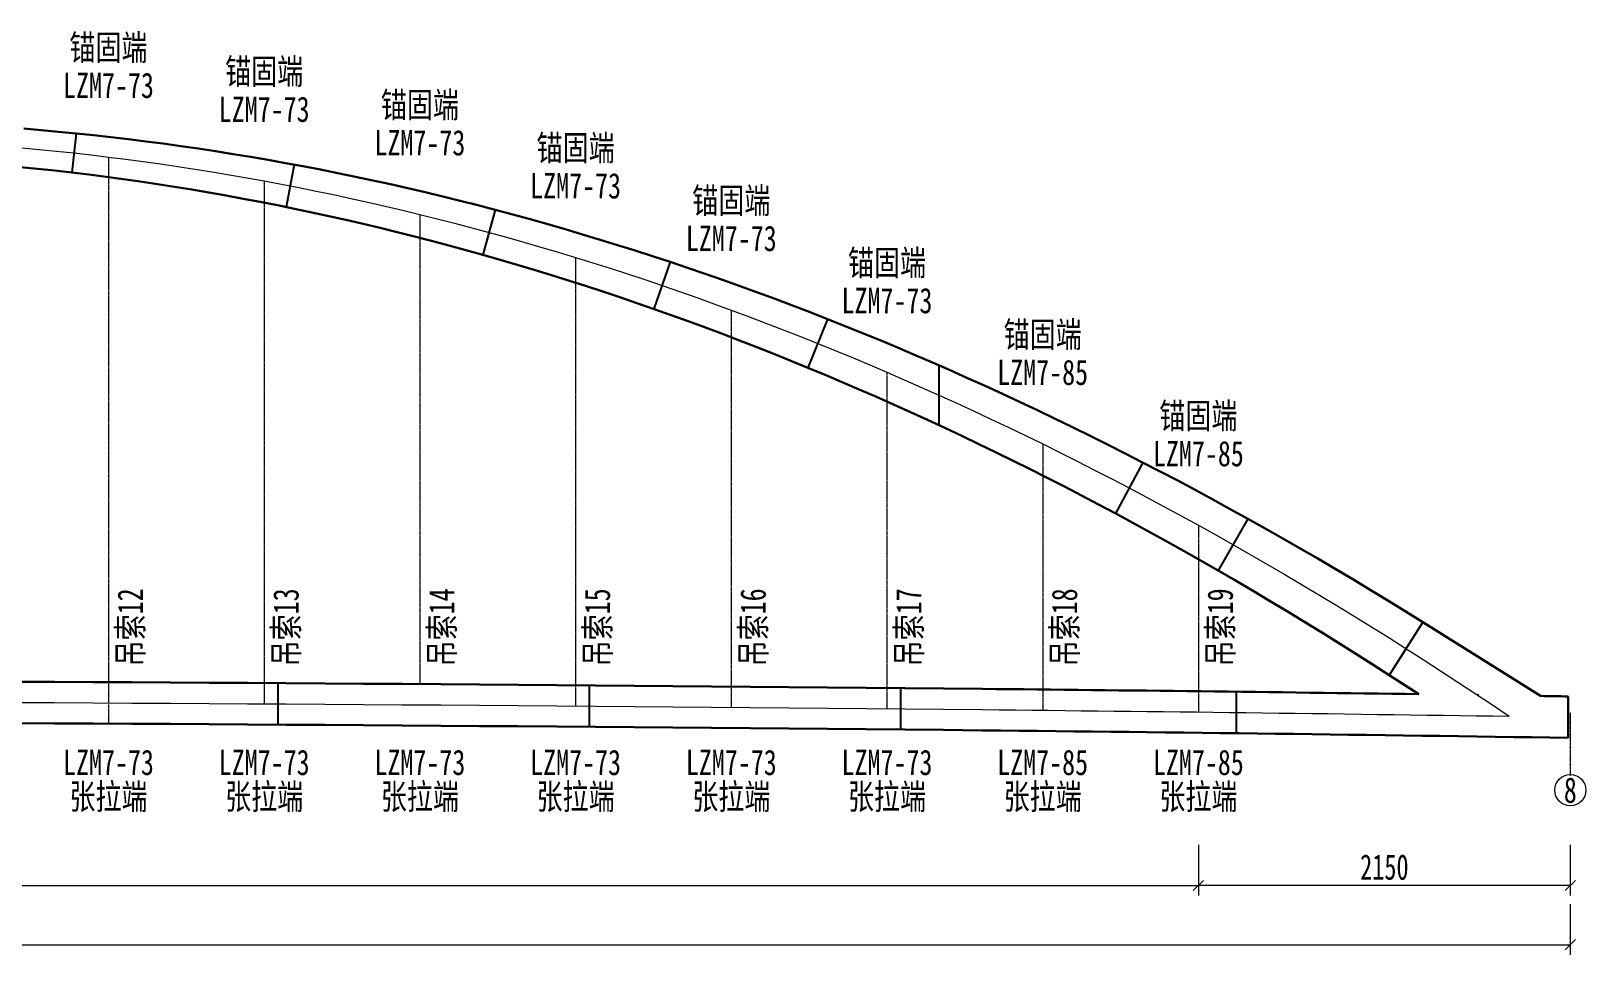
# Model space of a CAD drawing. Header units: millimetres. Extents: x -104738 to 101062, y 171417 to 258501.
# Drawn here: x 11189 to 101062, y 192956 to 246388 of the extents above; entities that cross this region are included whole.
import ezdxf
from ezdxf.enums import TextEntityAlignment as Align

# ---------------------------------------------------------------- set-up
doc = ezdxf.new("R2010")
doc.units = ezdxf.units.MM
for name, pattern in [('CENTER', [2, 1.25, -0.25, 0.25, -0.25]), ('CENTER2', [28.575, 19.05, -3.175, 3.175, -3.175]), ('DASHED', [0.75, 0.5, -0.25])]:
    doc.linetypes.add(name, pattern=pattern)
doc.layers.get('Defpoints').update_dxf_attribs({"color": 8})
for name, color, linetype, lineweight in [('中心线', 2, 'CENTER2', 15), ('标注', 4, 'Continuous', 13), ('桥 中心线', 4, 'CENTER', 15), ('桥 构造粗实', 1, 'Continuous', 30)]:
    doc.layers.add(name, color=color, linetype=linetype, lineweight=lineweight)
doc.styles.add('111', font='', dxfattribs={"width": 0.7})
doc.styles.add('BM_Anno', font='仿宋_GB2312.TTF', dxfattribs={"width": 0.85})
doc.styles.add('仿宋_GB2312', font='仿宋_GB2312.TTF', dxfattribs={"width": 0.75})
doc.styles.get('111').set_extended_font_data('仿宋_GB2312')
doc.dimstyles.new('200', dxfattribs={"dimscale": 0, "dimtxt": 2.5, "dimasz": 1, "dimexe": 1, "dimexo": 1, "dimgap": 0.6, "dimtad": 1, "dimdec": 0, "dimlfac": 0.1, "dimdsep": 46, "dimtxsty": '111', "dimblk": 'OBLIQUE', "dimcen": 0, "dimclrd": 4, "dimclre": 4, "dimclrt": 4, "dimadec": 1, "dimazin": 2, "dimtfac": 1, "dimtdec": 0, "dimtix": 1, "dimtmove": 2, "dimatfit": 3, "dimfxl": 4, "dimfxlon": 1, "dimtolj": 1, "dimlwd": -1, "dimlwe": -1, "dimarcsym": 0})

# ---------------------------------------------------------------- blocks, each defined once
blk = doc.blocks.new('_Oblique')
at = {"color": 0, "linetype": 'ByBlock', "lineweight": -2}
blk.add_line((-0.5, -0.5), (0.5, 0.5), dxfattribs=at)
blk = doc.blocks.new('*D19')
at = {"layer": 'Defpoints', "color": 0}
for p in [(100162, 201335), (-103838, 199186), (100162, 193544)]:
    blk.add_point(p, dxfattribs=at)
at = {"layer": '标注', "color": 4}
for p, q in [((-103838, 195897), (-103838, 192956)), ((100162, 195897), (100162, 192956)), ((-103838, 193544), (100162, 193544))]:
    blk.add_line(p, q, dxfattribs=at)
at = {"layer": '标注', "color": 4, "xscale": 588.2352941176471, "yscale": 588.2352941176471, "zscale": 588.2352941176471, "rotation": 180}
blk.add_blockref('_Oblique', (-103838, 193544), dxfattribs=at)
at = {"layer": '标注', "color": 4, "xscale": 588.2352941176471, "yscale": 588.2352941176471, "zscale": 588.2352941176471}
blk.add_blockref('_Oblique', (100162, 193544), dxfattribs=at)
at = {"layer": '标注', "color": 4, "insert": (-1838, 194596), "char_height": 1470.6, "attachment_point": 5, "style": '111'}
blk.add_mtext('\\A1;20400', dxfattribs=at)
blk = doc.blocks.new('*D20')
at = {"layer": 'Defpoints', "color": 0}
for p in [(-83338, 209425), (78662, 208688), (78662, 196975)]:
    blk.add_point(p, dxfattribs=at)
at = {"layer": '标注', "color": 4}
for p, q in [((-83338, 199328), (-83338, 196387)), ((78662, 199328), (78662, 196387)), ((-83338, 196975), (78662, 196975))]:
    blk.add_line(p, q, dxfattribs=at)
at = {"layer": '标注', "color": 4, "xscale": 588.2352941176471, "yscale": 588.2352941176471, "zscale": 588.2352941176471, "rotation": 180}
blk.add_blockref('_Oblique', (-83338, 196975), dxfattribs=at)
at = {"layer": '标注', "color": 4, "xscale": 588.2352941176471, "yscale": 588.2352941176471, "zscale": 588.2352941176471}
blk.add_blockref('_Oblique', (78662, 196975), dxfattribs=at)
at = {"layer": '标注', "color": 4, "insert": (-2338, 198027), "char_height": 1470.6, "attachment_point": 5, "style": '111'}
blk.add_mtext('\\A1;18×900', dxfattribs=at)
blk = doc.blocks.new('*D21')
at = {"layer": 'Defpoints', "color": 0}
for p in [(78662, 212505), (100162, 200991), (78662, 196975)]:
    blk.add_point(p, dxfattribs=at)
at = {"layer": '标注', "color": 4}
for p, q in [((78662, 199328), (78662, 196387)), ((100162, 199328), (100162, 196387)), ((100162, 196975), (78662, 196975))]:
    blk.add_line(p, q, dxfattribs=at)
at = {"layer": '标注', "color": 4, "xscale": 588.2352941176471, "yscale": 588.2352941176471, "zscale": 588.2352941176471, "rotation": 180}
blk.add_blockref('_Oblique', (78662, 196975), dxfattribs=at)
at = {"layer": '标注', "color": 4, "xscale": 588.2352941176471, "yscale": 588.2352941176471, "zscale": 588.2352941176471}
blk.add_blockref('_Oblique', (100162, 196975), dxfattribs=at)
at = {"layer": '标注', "color": 4, "insert": (89412, 198027), "char_height": 1470.6, "attachment_point": 5, "style": '111'}
blk.add_mtext('\\A1;2150', dxfattribs=at)

msp = doc.modelspace()

# ---------------------------------------------------------------- linework, layer by layer
at = {"layer": 'Defpoints'}
for p, q in [((13790.1, 240470.2), (13534.7, 238204.5)), ((13790.1, 240470.2), (13534.7, 238204.5)), ((26401.1, 238663.1), (25923.7, 236210.4)), ((26401.1, 238663.1), (25923.7, 236210.4)), ((38022.3, 236048.4), (37302.5, 233446.1)), ((38022.3, 236048.4), (37302.5, 233446.1)), ((48131.2, 233032.5), (47193.7, 230314.6)), ((48131.2, 233032.5), (47193.7, 230314.6)), ((57233.3, 229727.9), (56091.5, 226918.5)), ((57233.3, 229727.9), (56091.5, 226918.5)), ((63662.4, 227056.9), (63662.4, 223595.9)), ((75445.5, 221441.9), (73879.3, 218483.4)), ((81517.6, 218183.5), (79807.2, 215184.5)), ((91638.7, 212201.8), (89686.2, 209144.6)), ((25462.4, 206274.2), (25462.4, 208674.2)), ((43462.4, 206146), (43462.4, 208546)), ((61462.4, 205988.5), (61462.4, 208388.5)), ((80862.4, 205777.5), (80862.4, 208177.5))]:
    msp.add_line(p, q, dxfattribs=at)
at = {"layer": '中心线', "ltscale": 0.4}
for p, q in [((15662.4, 239105.1), (15662.4, 207531.5)), ((24662.4, 237721.9), (24662.4, 207479.2)), ((33662.4, 235785.5), (33662.4, 208615.8)), ((42662.4, 233295.8), (42662.4, 207352.4)), ((51662.4, 230252.8), (51662.4, 207269.9)), ((60662.4, 226656.5), (60662.4, 207194.9)), ((69662.4, 222507), (69662.4, 207106.5)), ((78662.4, 217804.2), (78662.4, 207004.5)), ((15662.4, 207434.7), (15662.4, 206331.5))]:
    msp.add_line(p, q, dxfattribs=at)
at = {"layer": '标注', "ltscale": 550}
for points in [[(10662.4, 239634.5), (11662.4, 239542.3), (12662.4, 239443.2), (13662.4, 239337.4), (14662.4, 239224.7), (15662.4, 239105.1), (16662.4, 238978.8), (17662.4, 238845.6), (18662.4, 238705.5), (19662.4, 238558.7), (20662.4, 238405), (21662.4, 238244.5), (22662.4, 238077.1), (23662.4, 237903), (24662.4, 237721.9), (25662.4, 237534.1), (26662.4, 237339.4), (27662.4, 237137.9), (28662.4, 236929.6), (29662.4, 236714.4), (30662.4, 236492.5), (31662.4, 236263.6), (32662.4, 236028), (33662.4, 235785.5), (34662.4, 235536.2), (35662.4, 235280), (36662.4, 235017.1), (37662.4, 234747.3), (38662.4, 234470.6), (39662.4, 234187.2), (40662.4, 233896.9), (41662.4, 233599.7), (42662.4, 233295.8), (43662.4, 232985), (44662.4, 232667.4), (45662.4, 232342.9), (46662.4, 232011.7), (47662.4, 231673.5), (48662.4, 231328.6), (49662.4, 230976.8), (50662.4, 230618.2), (51662.4, 230252.8), (52662.4, 229880.5), (53662.4, 229501.4), (54662.4, 229115.5), (55662.4, 228722.8), (56662.4, 228323.2), (57662.4, 227916.8), (58662.4, 227503.5), (59662.4, 227083.5), (60662.4, 226656.5), (61662.4, 226222.8), (62662.4, 225782.2), (63662.4, 225334.8), (64662.4, 224880.6), (65662.4, 224419.6), (66662.4, 223951.7), (67662.4, 223476.9), (68662.4, 222995.4), (69662.4, 222507), (70662.4, 222011.8), (71662.4, 221509.8), (72662.4, 221000.9), (73662.4, 220485.2), (74662.4, 219962.7), (75662.4, 219433.3), (76662.4, 218897.1), (77662.4, 218354.1), (78662.4, 217804.2), (79662.4, 217247.5), (80662.4, 216684), (81662.4, 216113.7), (82662.4, 215536.5), (83662.4, 214952.5), (84662.4, 214361.7), (85662.4, 213764), (86662.4, 213159.5), (87662.4, 212548.2), (88662.4, 211930), (89662.4, 211305), (90662.4, 210673.2), (90662.4, 210673.2)], [(90662.4, 210673.2), (91662.4, 210034.5), (92662.4, 209389.1), (93662.4, 208736.7), (94662.4, 208077.6), (95662.4, 207411.6), (96630.1, 206760.5)]]:
    msp.add_lwpolyline(points, dxfattribs=at)
msp.add_lwpolyline([(-100160.2, 207529.8, -0.0009273), (-76851.1, 207642.9), (-76836.5, 207643, -0.0032499), (66157.8, 207142.5), (66188.1, 207142.2, -0.0012685), (96630.1, 206760.5)], format="xyb", dxfattribs=at)
at = {"layer": '标注'}
msp.add_circle((100162.4, 202487.4), 900, dxfattribs=at)
at = {"layer": '桥 中心线', "ltscale": 2}
msp.add_line((100162.4, 203327.4), (100162.4, 206982), dxfattribs=at)
at = {"layer": '桥 构造粗实'}
msp.add_line((100042.4, 205506.2), (100042.4, 207908.1), dxfattribs=at)
for points in [[(10760.9, 240743.9), (11769.2, 240659.7), (12777.7, 240568.6), (13786.2, 240470.6), (14794.9, 240365.7), (15803.6, 240254), (16812.5, 240135.3), (17821.4, 240009.8), (18830.5, 239877.3), (19839.6, 239737.9), (20848.8, 239591.7), (21858.1, 239438.5), (22867.5, 239278.5), (23877, 239111.5), (24886.6, 238937.7), (25896.3, 238756.9), (26906, 238569.3), (27915.8, 238374.7), (28925.7, 238173.3), (29935.7, 237964.9), (30945.8, 237749.7), (31955.9, 237527.5), (32966.1, 237298.4), (33976.4, 237062.5), (34986.7, 236819.6), (35997.2, 236569.8), (37007.6, 236313.1), (38018.2, 236049.5), (39028.8, 235779), (40039.5, 235501.6), (41050.2, 235217.3), (42061, 234926.1), (43071.9, 234628), (44082.8, 234323), (45093.8, 234011.1), (46104.8, 233692.3), (47115.9, 233366.5), (48127, 233033.9), (49138.2, 232694.4), (50149.4, 232347.9), (51160.6, 231994.6), (52172, 231634.3), (53183.3, 231267.2), (54194.7, 230893.1), (55206.2, 230512.2), (56217.6, 230124.3), (57229.1, 229729.5), (58240.7, 229327.9), (59252.3, 228919.3), (60263.9, 228503.8), (61275.6, 228081.5), (62287.3, 227652.2), (63299, 227216), (64310.7, 226773), (65322.5, 226323), (66334.3, 225866.1), (67346.1, 225402.4), (68358, 224931.7), (69369.8, 224454.2), (70381.7, 223969.7), (71393.7, 223478.4), (72405.6, 222980.1), (73417.5, 222475), (74429.5, 221962.9), (75441.5, 221444), (76453.5, 220918.2), (77465.5, 220385.5), (78477.6, 219845.9), (79489.6, 219299.4), (80501.7, 218746), (81513.8, 218185.7), (82525.8, 217618.6), (83537.9, 217044.5), (84550, 216463.6), (85562.1, 215875.7), (86574.3, 215281), (87586.4, 214679.4), (88598.5, 214070.9), (89610.6, 213455.6), (90622.8, 212833.3), (91634.9, 212204.2), (91638.7, 212201.8)], [(10563.9, 238525.1), (11555.5, 238424.9), (12547.1, 238317.9), (13538.5, 238204.1), (14529.9, 238083.6), (15521.1, 237956.3), (16512.3, 237822.2), (17503.4, 237681.4), (18494.3, 237533.8), (19485.2, 237379.4), (20476, 237218.3), (21466.6, 237050.4), (22457.2, 236875.8), (23447.8, 236694.4), (24438.2, 236506.2), (25428.5, 236311.3), (26418.8, 236109.6), (27409, 235901.1), (28399, 235685.9), (29389.1, 235464), (30379, 235235.3), (31368.9, 234999.8), (32358.7, 234757.5), (33348.4, 234508.5), (34338, 234252.8), (35327.6, 233990.3), (36317.1, 233721), (37306.6, 233445), (38296, 233162.2), (39285.3, 232872.7), (40274.6, 232576.4), (41263.8, 232273.4), (42252.9, 231963.5), (43242, 231647), (44231, 231323.7), (45220, 230993.6), (46208.9, 230656.8), (47197.8, 230313.2), (48186.6, 229962.8), (49175.4, 229605.8), (50164.1, 229241.9), (51152.8, 228871.3), (52141.5, 228493.9), (53130.1, 228109.8), (54118.6, 227718.9), (55107.2, 227321.2), (56095.6, 226916.8), (57084.1, 226505.7), (58072.5, 226087.8), (59060.9, 225663.1), (60049.2, 225231.6), (61037.5, 224793.4), (62025.8, 224348.5), (63014.1, 223896.7), (64002.3, 223438.2), (64990.5, 222973), (65978.7, 222501), (66966.8, 222022.2), (67954.9, 221536.6), (68943, 221044.3), (69931.1, 220545.3), (70919.2, 220039.4), (71907.2, 219526.8), (72895.3, 219007.4), (73883.3, 218481.3), (74871.3, 217948.4), (75859.2, 217408.7), (76847.2, 216862.3), (77835.2, 216309.1), (78823.1, 215749.1), (79811, 215182.3), (80798.9, 214608.8), (81786.9, 214028.5), (82774.8, 213441.4), (83762.6, 212847.6), (84750.5, 212246.9), (85738.4, 211639.6), (86726.3, 211025.4), (87714.1, 210404.4), (88702, 209776.7), (89686.2, 209144.6)], [(91638.7, 212201.8), (98431.7, 207933.1)], [(89686.2, 209144.6), (91410.7, 208036.9)]]:
    msp.add_lwpolyline(points, dxfattribs=at)
for points in [[(-94956.2, 208762.5, -0.0007202), (-76851.1, 208842.9), (-76836.5, 208843, -0.0032499), (66157.8, 208342.5), (66188.1, 208342.2, -0.001051), (91410.7, 208036.9, -0.001051)], [(94797.1, 207987.9, -0.000003), (94868.7, 207986.8)], [(98431.7, 207933.1, -0.0000671), (100042.4, 207908.1)], [(-103717.6, 206304.9, -0.0010688), (-76851.1, 206442.9), (-76836.5, 206443, -0.0032499), (66157.8, 205942.5), (66188.1, 205942.2, -0.0014107), (100042.4, 205508.1, -0.0014107)]]:
    msp.add_lwpolyline(points, format="xyb", dxfattribs=at)

# ---------------------------------------------------------------- texts
at = {"linetype": 'Continuous', "style": '仿宋_GB2312', "width": 0.75}
for s, p in [('锚固端', (15662.4, 245465.4)), ('锚固端', (24662.4, 244082.2)), ('LZM7-73', (15662.4, 243239.6)), ('锚固端', (33662.4, 242145.7)), ('LZM7-73', (24662.4, 241856.4)), ('LZM7-73', (33662.4, 239920)), ('锚固端', (42662.4, 239656)), ('LZM7-73', (42662.4, 237430.3)), ('锚固端', (51662.4, 236613)), ('LZM7-73', (51662.4, 234387.3)), ('锚固端', (60662.4, 233016.8)), ('LZM7-73', (60662.4, 230791)), ('锚固端', (69662.4, 228867.3)), ('LZM7-85', (69662.4, 226641.5)), ('锚固端', (78662.4, 224164.5)), ('LZM7-85', (78662.4, 221938.7)), ('LZM7-73', (15662.4, 204080.1)), ('LZM7-73', (24662.4, 204080.1)), ('LZM7-73', (33662.4, 204080.1)), ('LZM7-73', (42662.4, 204080.1)), ('LZM7-73', (51662.4, 204080.1)), ('LZM7-73', (60662.4, 204080.1)), ('LZM7-85', (69662.4, 204080.1)), ('LZM7-85', (78662.4, 204080.1)), ('张拉端', (15662.4, 202146.2)), ('张拉端', (24662.4, 202146.2)), ('张拉端', (33662.4, 202146.2)), ('张拉端', (42662.4, 202146.2)), ('张拉端', (51662.4, 202146.2)), ('张拉端', (60662.4, 202146.2)), ('张拉端', (69662.4, 202146.2)), ('张拉端', (78662.4, 202146.2))]:
    msp.add_text(s, height=1470.59, dxfattribs=at).set_placement(p, align=Align.MIDDLE)
for s, p in [('吊索12', (16892.4, 211901.8)), ('吊索13', (25892.4, 211901.8)), ('吊索14', (34892.4, 211901.8)), ('吊索15', (43892.4, 211901.8)), ('吊索16', (52892.4, 211901.8)), ('吊索17', (61892.4, 211901.8)), ('吊索18', (70892.4, 211901.8)), ('吊索19', (79892.4, 211901.8))]:
    msp.add_text(s, height=1470.59, rotation=90, dxfattribs=at).set_placement(p, align=Align.MIDDLE)
at = {"layer": '标注', "linetype": 'DASHED', "style": 'BM_Anno', "width": 0.75}
msp.add_text('8', height=1470.6, dxfattribs=at).set_placement((100162.4, 202487.4), align=Align.MIDDLE_CENTER)

# ---------------------------------------------------------------- dimensions: what is measured, and where the dimension line sits
at = {"layer": '标注'}
dim = msp.add_linear_dim(base=(78662.4, 196974.9), p1=(100162.4, 200990.9), p2=(78662.4, 212505.5), angle=180, dimstyle='200', override={"dimscale": 588.235294}, dxfattribs=at)
dim.commit()
dim.dimension.update_dxf_attribs({"geometry": '*D21', "text_midpoint": (89412.4, 198027.3)})
dim = msp.add_linear_dim(base=(78662.4, 196974.9), p1=(-83337.6, 209425), p2=(78662.4, 208688.3), text='18×900', dimstyle='200', override={"dimscale": 588.235294, "dimtxsty": '111'}, dxfattribs=at)
dim.commit()
dim.dimension.update_dxf_attribs({"geometry": '*D20', "text_midpoint": (-2337.6, 198027.3)})
dim = msp.add_linear_dim(base=(100162.4, 193543.8), p1=(-103837.6, 199185.8), p2=(100162.4, 201334.5), dimstyle='200', override={"dimscale": 588.235294}, dxfattribs=at)
dim.commit()
dim.dimension.update_dxf_attribs({"geometry": '*D19', "text_midpoint": (-1837.6, 194596.3)})

doc.saveas('drawing.dxf')
